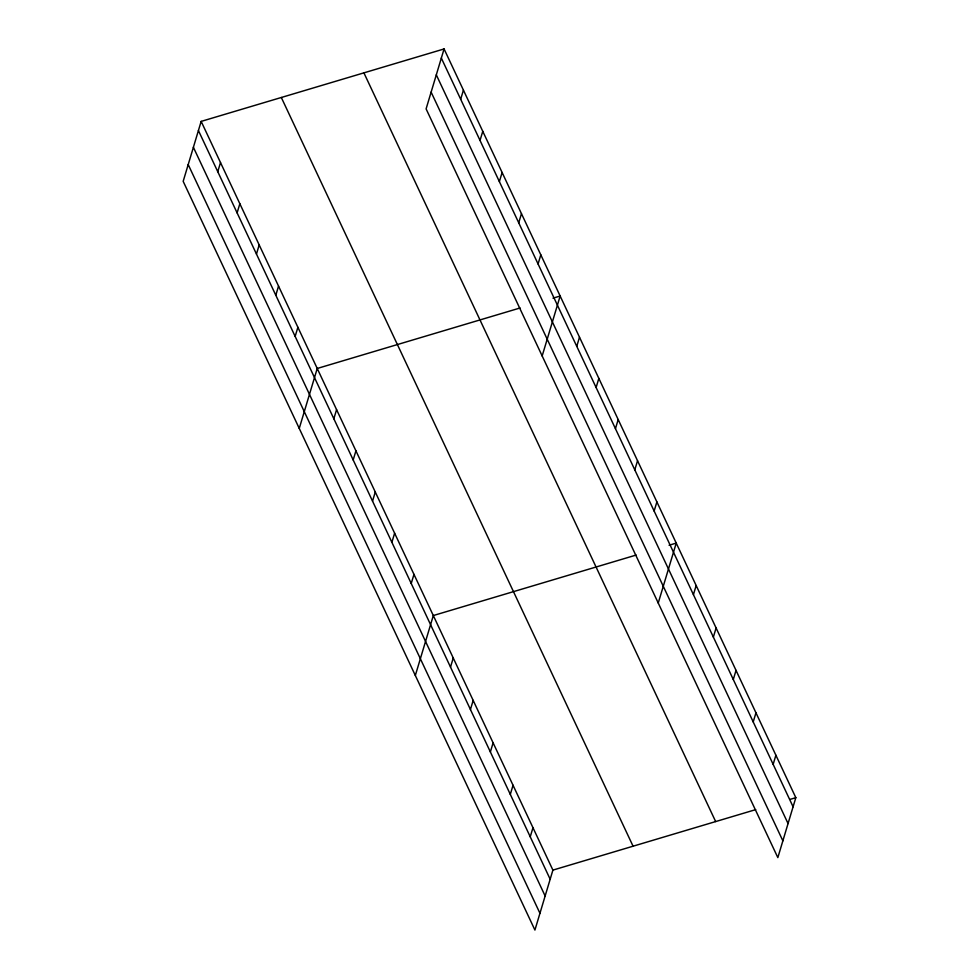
<?xml version="1.0" encoding="UTF-8"?>
<svg xmlns="http://www.w3.org/2000/svg" width="979" height="979" viewBox="0 0 979 979"><rect width="100%" height="100%" fill="white"/><g stroke="black" fill="none" stroke-linecap="round" stroke-linejoin="round"><path stroke-width="1.47" d="M201.16 121.396L183.171 181.335L534.926 930.05L552.902 870.111L201.16 121.396L444.074 48.95L795.829 797.665L777.84 857.604L426.098 108.889L444.074 48.95M217.766 171.704L220.508 162.575M237.114 212.884L239.843 203.754M256.461 254.063L259.19 244.934M275.809 295.242L278.538 286.113M295.144 336.421L297.885 327.292M299.256 428.41L317.233 368.471L520.069 307.981M333.839 418.779L336.58 409.65M460.681 99.258L463.422 90.129M353.186 459.959L355.928 450.829M480.028 140.438L482.769 131.308M372.534 501.138L375.275 492.009M499.376 181.617L502.117 172.488M391.881 542.317L394.623 533.188M518.723 222.796L521.464 213.667M411.229 583.496L413.97 574.367M538.071 263.975L540.812 254.846M415.329 675.486L433.318 615.546L636.154 555.056M542.17 355.964L560.147 296.025L553 298.167M450.511 667.103L453.24 657.974M576.766 346.333L579.495 337.204M470.434 709.53L473.175 700.401M596.113 387.513L598.842 378.383M490.369 751.958L493.11 742.828M615.448 428.692L618.19 419.563M510.304 794.385L513.045 785.256M634.796 469.871L637.537 460.742M530.239 836.812L532.98 827.683M654.143 511.05L656.885 501.921M658.243 603.04L676.232 543.1L669.073 545.242M693.426 594.657L696.167 585.528M713.361 637.084L716.102 627.955M733.295 679.512L736.024 670.382M753.218 721.939L755.959 712.81M773.153 764.366L775.894 755.237M552.902 870.111L755.739 809.621M790.102 799.378L795.829 797.665M441.333 58.079L793.088 806.794M436.304 74.845L788.058 823.559M431.127 92.124L782.87 840.839M363.907 72.862L715.661 821.577M281.316 97.484L633.07 846.199M198.419 130.525L550.174 879.24M193.389 147.291L545.144 896.005M188.201 164.57L539.955 913.285"/></g></svg>
